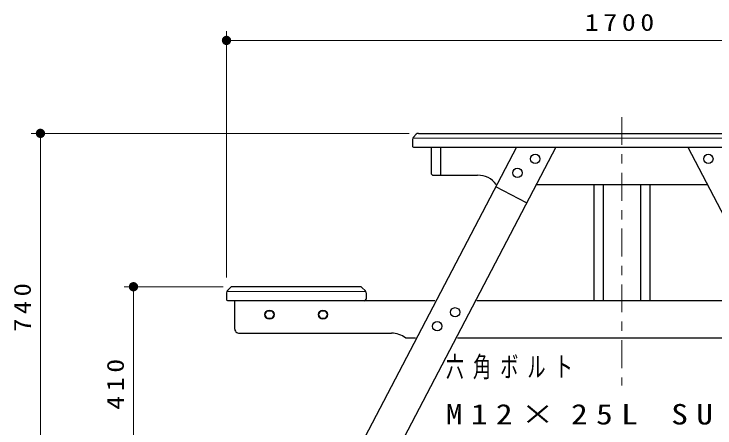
# Model space of a CAD drawing. Units: millimetres on the paper, scale 1:20. Extents: x -365 to 12, y -38 to 257.
# Drawn here: x -165.7 to -90.3, y 93.9 to 138.5 of the extents above; entities that cross this region are included whole.
import ezdxf

# ---------------------------------------------------------------- set-up
doc = ezdxf.new("R2010")
doc.units = ezdxf.units.MM
doc.linetypes.add('USER2', pattern=[6, 3, -1, 1, -1])
doc.layers.add('LY_1', color=7, linetype='Continuous', lineweight=25)
doc.styles.add('ＭＳ ゴシック', font='')
doc.styles.get('ＭＳ ゴシック').set_extended_font_data('MS Gothic')

# ---------------------------------------------------------------- blocks, each defined once
blk = doc.blocks.new('filled_dot')
at = {"color": 0, "linetype": 'Continuous', "lineweight": -2, "const_width": 1.25}
blk.add_lwpolyline([(-0.625, 0, 1), (0.625, 0, 1)], format="xyb", close=True, dxfattribs=at)

msp = doc.modelspace()

# ---------------------------------------------------------------- linework, layer by layer
at = {"layer": 'LY_1', "lineweight": 13}
for p, q in [((-142.85, 110.133), (-142.85, 136.633)), ((-142.85, 135.633), (-57.85, 135.633)), ((-123.205, 125.633), (-163.85, 125.633)), ((-162.85, 88.633), (-162.85, 125.633)), ((-77.882, 125.133), (-122.819, 125.133)), ((-143.205, 109.133), (-153.85, 109.133)), ((-152.85, 88.633), (-152.85, 109.133)), ((-127.882, 108.633), (-142.819, 108.633))]:
    msp.add_line(p, q, dxfattribs=at)
at = {"layer": 'LY_1', "linetype": 'USER2', "lineweight": 13}
msp.add_line((-100.35, 127.381), (-100.35, 98.493), dxfattribs=at)
at = {"layer": 'LY_1'}
for p, q in [((-122.748, 125.235), (-122.453, 125.53)), ((-122.205, 125.633), (-78.495, 125.633)), ((-122.85, 124.988), (-122.85, 124.283)), ((-111.682, 124.133), (-129.966, 89.133)), ((-107.451, 124.133), (-125.735, 89.133)), ((-122.7, 124.133), (-78, 124.133)), ((-120.85, 124.133), (-120.85, 121.383)), ((-119.85, 124.133), (-119.85, 121.133)), ((-93.249, 124.133), (-74.966, 89.133)), ((-120.6, 121.133), (-115.85, 121.133)), ((-110.579, 118.145), (-113.903, 119.882)), ((-109.541, 120.133), (-91.16, 120.133)), ((-103.35, 120.133), (-103.35, 107.633)), ((-102.35, 120.133), (-102.35, 107.633)), ((-98.35, 120.133), (-98.35, 107.633)), ((-97.35, 120.133), (-97.35, 107.633)), ((-142.748, 108.735), (-142.453, 109.03)), ((-128.495, 109.133), (-142.205, 109.133)), ((-128.248, 109.03), (-127.953, 108.735)), ((-142.85, 108.488), (-142.85, 107.783)), ((-127.85, 108.488), (-127.85, 107.783)), ((-120.442, 107.633), (-142.7, 107.633)), ((-141.975, 107.633), (-141.975, 104.633)), ((-84.771, 107.633), (-115.929, 107.633)), ((-138.715, 106.133), (-138.47, 106.557)), ((-138.47, 106.557), (-137.98, 106.557)), ((-137.98, 106.557), (-137.735, 106.133)), ((-132.965, 106.133), (-132.72, 106.557)), ((-132.72, 106.557), (-132.23, 106.557)), ((-132.23, 106.557), (-131.985, 106.133)), ((-138.47, 105.708), (-138.715, 106.133)), ((-137.98, 105.708), (-138.47, 105.708)), ((-137.735, 106.133), (-137.98, 105.708)), ((-132.72, 105.708), (-132.965, 106.133)), ((-132.23, 105.708), (-132.72, 105.708)), ((-131.985, 106.133), (-132.23, 105.708)), ((-141.475, 104.133), (-125.1, 104.133)), ((-123.6, 103.633), (-122.532, 103.633)), ((-118.019, 103.633), (-82.681, 103.633))]:
    msp.add_line(p, q, dxfattribs=at)
for centre, radius in [((-109.655, 122.883), 0.5), ((-91.045, 122.883), 0.5), ((-111.567, 121.383), 0.5), ((-138.225, 106.133), 0.49), ((-132.475, 106.133), 0.49), ((-118.275, 106.383), 0.5), ((-120.187, 104.883), 0.5)]:
    msp.add_circle(centre, radius, dxfattribs=at)
for centre, radius, start, end in [((-122.5, 124.988), 0.35, 135, 180), ((-122.205, 125.283), 0.35, 90, 135), ((-122.7, 124.283), 0.15, 179.99999, 270), ((-120.6, 121.383), 0.25, 179.99999, 270), ((-115.85, 118.633), 2.5, 36.8699, 90), ((-142.5, 108.488), 0.35, 135, 180), ((-142.205, 108.783), 0.35, 90, 135), ((-128.495, 108.783), 0.35, 45, 90), ((-128.2, 108.488), 0.35, 0, 45), ((-142.7, 107.783), 0.15, 179.99999, 270), ((-128, 107.783), 0.15, 270, 0), ((-141.475, 104.633), 0.5, 179.99999, 270), ((-125.1, 101.633), 2.5, 53.1301, 90)]:
    msp.add_arc(centre, radius, start, end, dxfattribs=at)

# ---------------------------------------------------------------- block references
at = {"layer": 'LY_1', "lineweight": 13, "xscale": 0.4, "yscale": 0.4}
msp.add_blockref('filled_dot', (-142.85, 135.633), dxfattribs=at)
at = {"layer": 'LY_1', "lineweight": 13, "xscale": 0.4, "yscale": 0.4, "rotation": 270}
for p in [(-162.85, 125.633), (-152.85, 109.133)]:
    msp.add_blockref('filled_dot', p, dxfattribs=at)

# ---------------------------------------------------------------- texts
at = {"layer": 'LY_1', "style": 'ＭＳ ゴシック'}
for s, insert, char_height, attachment_point in [('\\T1.33;\\W1.2;1700', (-100.35, 136.633), 1.833, 8), ('\\T1.5;\\W0.65;六角ボルト', (-119.272, 100.393), 2.199, 4), ('\\T1.5;\\W1.2;M12×25L\\~SUS', (-119.272, 95.393), 2.199, 4)]:
    msp.add_mtext(s, dxfattribs=dict(at, insert=insert, char_height=char_height, attachment_point=attachment_point))
at = {"layer": 'LY_1', "char_height": 1.833, "attachment_point": 8, "rotation": 90, "style": 'ＭＳ ゴシック'}
for s, insert in [('\\T1.33;\\W1.15;740', (-163.85, 107.133)), ('\\T1.33;\\W1.2;410', (-153.85, 98.883))]:
    msp.add_mtext(s, dxfattribs=dict(at, insert=insert))

doc.saveas('drawing.dxf')
